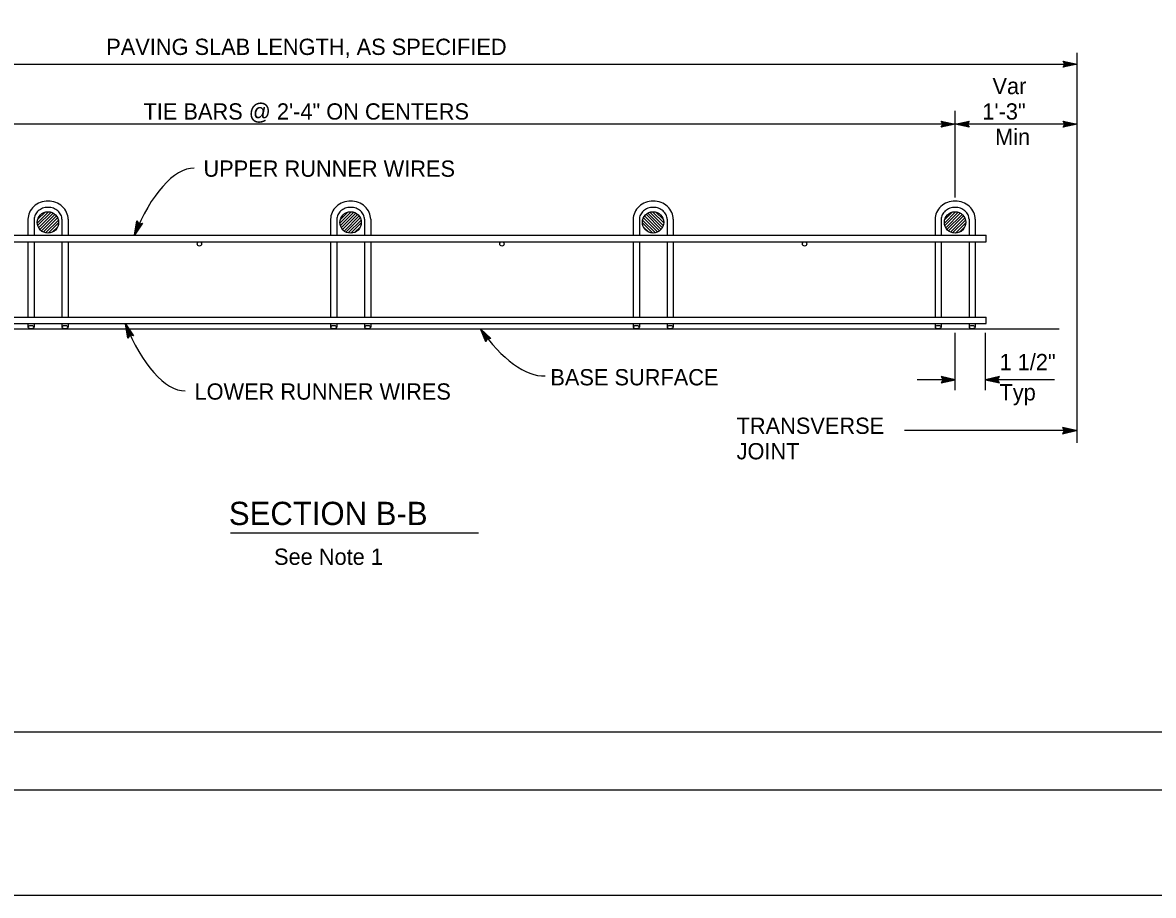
# Model space of a CAD drawing. Extents: x -894 to 866, y -476 to 714.
# Drawn here: x -614.9 to -128.6, y -476.4 to -101 of the extents above; entities that cross this region are included whole.
import ezdxf

# ---------------------------------------------------------------- set-up
doc = ezdxf.new("R2010")
doc.units = 0
for name, color, linetype in [('10 Sheet Format', 7, 'Continuous'), ('56 Stage 3 Anno', 7, 'Continuous'), ('57 Undefined', 7, 'Continuous'), ('60 Nongeo Data', 7, 'Continuous')]:
    doc.layers.add(name, color=color, linetype=linetype)

msp = doc.modelspace()

# ---------------------------------------------------------------- linework, layer by layer
at = {"layer": '10 Sheet Format'}
for p, q in [((-813.45, -406.04), (811.55, -406.04)), ((-863.45, -431.04), (836.55, -431.04))]:
    msp.add_line(p, q, dxfattribs=at)
for points in [[(-894.04, 713.55), (865.96, 713.55), (865.96, -476.45), (-894.04, -476.45)], [(-863.45, -431.04), (836.55, -431.04), (836.55, 668.96), (-863.45, 668.96)]]:
    msp.add_lwpolyline(points, close=True, dxfattribs=at)
at = {"layer": '56 Stage 3 Anno'}
for p, q in [((-161.48, -281.75), (-161.48, -113.96)), ((-786.24, -118.85), (-161.48, -118.85)), ((-166.68, -118.85), (-167.48, -117.51)), ((-167.48, -117.51), (-167.48, -117.51)), ((-167.48, -117.51), (-161.48, -118.85)), ((-161.48, -118.85), (-167.48, -120.18)), ((-167.48, -120.18), (-166.68, -118.85)), ((-167.48, -120.18), (-167.48, -120.18)), ((-167.26, -117.86), (-162.86, -118.84)), ((-162.87, -118.85), (-167.24, -119.82)), ((-164.24, -118.84), (-167.07, -119.47)), ((-167.03, -118.22), (-164.24, -118.84)), ((-166.85, -118.57), (-165.62, -118.84)), ((-165.62, -118.84), (-166.83, -119.11)), ((-161.48, -118.85), (-161.48, -118.85)), ((-213.89, -176.19), (-213.89, -138.98)), ((-213.89, -144.67), (-734.14, -144.67)), ((-219.09, -144.67), (-219.89, -143.33)), ((-219.89, -143.33), (-219.89, -143.33)), ((-219.89, -143.33), (-213.89, -144.67)), ((-213.89, -144.67), (-219.89, -146)), ((-219.89, -146), (-219.09, -144.67)), ((-219.67, -143.69), (-215.27, -144.67)), ((-215.28, -144.67), (-219.65, -145.64)), ((-216.65, -144.67), (-219.48, -145.29)), ((-219.44, -144.05), (-216.65, -144.67)), ((-219.26, -144.39), (-218.03, -144.67)), ((-218.03, -144.67), (-219.24, -144.93)), ((-213.89, -144.67), (-207.89, -143.34)), ((-161.48, -144.67), (-213.89, -144.67)), ((-207.89, -146.01), (-213.89, -144.67)), ((-213.89, -144.67), (-213.89, -144.67)), ((-213.89, -144.67), (-213.89, -144.67)), ((-208.1, -145.65), (-212.51, -144.67)), ((-212.5, -144.67), (-208.12, -143.7)), ((-211.12, -144.67), (-208.3, -144.05)), ((-208.34, -145.29), (-211.12, -144.67)), ((-209.74, -144.67), (-208.53, -144.4)), ((-208.51, -144.95), (-209.74, -144.67)), ((-207.89, -143.34), (-208.69, -144.67)), ((-208.69, -144.67), (-207.89, -146.01)), ((-207.89, -143.34), (-207.89, -143.34)), ((-166.68, -144.67), (-167.48, -143.33)), ((-167.48, -143.33), (-167.48, -143.33)), ((-167.48, -143.33), (-161.48, -144.67)), ((-161.48, -144.67), (-167.48, -146)), ((-167.48, -146), (-166.68, -144.67)), ((-167.26, -143.69), (-162.86, -144.67)), ((-162.87, -144.67), (-167.24, -145.64)), ((-164.24, -144.67), (-167.07, -145.29)), ((-167.03, -144.05), (-164.24, -144.67)), ((-166.85, -144.39), (-165.62, -144.67)), ((-165.62, -144.67), (-166.83, -144.93)), ((-161.48, -144.67), (-161.48, -144.67)), ((-219.89, -146), (-219.89, -146)), ((-207.89, -146.01), (-207.89, -146.01)), ((-167.48, -146), (-167.48, -146)), ((-566.86, -192.38), (-565.89, -186.31)), ((-563.41, -187.29), (-566.86, -192.38)), ((-566.35, -191.09), (-565.64, -186.66)), ((-563.82, -187.36), (-566.35, -191.1)), ((-565.89, -186.31), (-565.89, -186.31)), ((-565.89, -186.31), (-564.95, -187.54)), ((-565.84, -189.81), (-565.38, -186.95)), ((-564.24, -187.45), (-565.84, -189.81)), ((-565.33, -188.53), (-565.14, -187.3)), ((-564.62, -187.49), (-565.33, -188.53)), ((-564.95, -187.54), (-563.41, -187.29)), ((-563.41, -187.29), (-563.41, -187.29)), ((-566.86, -192.38), (-566.86, -192.38)), ((-569.75, -236.67), (-570.71, -230.59)), ((-570.71, -230.59), (-570.71, -230.59)), ((-570.71, -230.59), (-567.27, -235.68)), ((-569.5, -236.33), (-570.2, -231.88)), ((-570.2, -231.89), (-567.69, -235.6)), ((-569.25, -235.98), (-569.7, -233.16)), ((-569.7, -233.16), (-568.07, -235.56)), ((-415.73, -238.37), (-418.04, -232.67)), ((-418.04, -232.67), (-418.04, -232.67)), ((-418.04, -232.67), (-413.54, -236.85)), ((-568.8, -235.43), (-569.75, -236.67)), ((-569.75, -236.67), (-569.75, -236.67)), ((-568.99, -235.69), (-569.19, -234.45)), ((-569.19, -234.45), (-568.49, -235.47)), ((-567.27, -235.68), (-568.8, -235.43)), ((-567.27, -235.68), (-567.27, -235.68)), ((-415.56, -237.99), (-417.26, -233.81)), ((-417.25, -233.81), (-413.97, -236.86)), ((-415.4, -237.59), (-416.47, -234.94)), ((-416.47, -234.94), (-414.35, -236.91)), ((-415.09, -236.95), (-415.73, -238.37)), ((-415.22, -237.25), (-415.69, -236.08)), ((-415.69, -236.08), (-414.78, -236.92)), ((-413.54, -236.85), (-415.09, -236.95)), ((-413.54, -236.85), (-413.54, -236.85)), ((-213.89, -259.14), (-213.89, -234.43)), ((-200.86, -259.14), (-200.86, -234.43)), ((-415.73, -238.37), (-415.73, -238.37)), ((-213.89, -254.6), (-230.27, -254.6)), ((-213.89, -254.6), (-219.89, -253.27)), ((-219.89, -253.27), (-219.89, -253.27)), ((-219.89, -253.27), (-219.09, -254.6)), ((-219.09, -254.6), (-219.89, -255.94)), ((-219.89, -255.94), (-213.89, -254.6)), ((-219.89, -255.94), (-219.89, -255.94)), ((-219.67, -255.58), (-215.27, -254.6)), ((-215.28, -254.6), (-219.65, -253.63)), ((-216.65, -254.6), (-219.48, -253.97)), ((-219.44, -255.22), (-216.65, -254.6)), ((-219.26, -254.88), (-218.03, -254.6)), ((-218.03, -254.6), (-219.24, -254.33)), ((-213.89, -254.6), (-213.89, -254.6)), ((-194.86, -253.26), (-200.86, -254.6)), ((-171.21, -254.6), (-200.86, -254.6)), ((-200.86, -254.6), (-200.86, -254.6)), ((-200.86, -254.6), (-194.86, -255.93)), ((-195.08, -253.61), (-199.48, -254.6)), ((-199.47, -254.6), (-195.1, -255.57)), ((-195.31, -253.97), (-198.1, -254.6)), ((-198.1, -254.6), (-195.27, -255.22)), ((-195.49, -254.32), (-196.72, -254.6)), ((-196.72, -254.6), (-195.51, -254.86)), ((-195.66, -254.6), (-194.86, -253.26)), ((-194.86, -255.93), (-195.66, -254.6)), ((-194.86, -253.26), (-194.86, -253.26)), ((-194.86, -255.93), (-194.86, -255.93)), ((-161.78, -276.52), (-235.68, -276.52)), ((-161.78, -276.52), (-167.78, -275.19)), ((-167.78, -275.19), (-167.78, -275.19)), ((-167.78, -275.19), (-166.98, -276.52)), ((-166.98, -276.52), (-167.78, -277.86)), ((-167.78, -277.86), (-161.78, -276.52)), ((-167.57, -277.5), (-163.16, -276.52)), ((-163.17, -276.51), (-167.55, -275.55)), ((-164.55, -276.52), (-167.37, -275.89)), ((-167.33, -277.14), (-164.55, -276.52)), ((-167.16, -276.8), (-165.93, -276.52)), ((-165.93, -276.52), (-167.14, -276.25)), ((-161.78, -276.52), (-161.78, -276.52)), ((-167.78, -277.86), (-167.78, -277.86))]:
    msp.add_line(p, q, dxfattribs=at)
for centre, major_axis, ratio, start_param, end_param in [((-550.75, -209.83), (-11.99, -45.99), 0.436733, 3.257272, 4.439194), ((-554.6, -213.14), (-11.99, 45.99), 0.436733, 1.843991, 3.025914), ((-406.26, -201.94), (-19.88, 50.2), 0.461443, 2.03714, 2.984724)]:
    msp.add_ellipse(centre, major_axis=major_axis, ratio=ratio, start_param=start_param, end_param=end_param, dxfattribs=at)
at = {"layer": '57 Undefined'}
msp.add_line((-525.49, -320.47), (-418.82, -320.47), dxfattribs=at)
at = {"layer": '60 Nongeo Data'}
for p, q in [((-608.66, -187.2), (-603.81, -182.35)), ((-608.51, -185.74), (-605.27, -182.5)), ((-608.47, -188.31), (-602.7, -182.54)), ((-608.08, -189.22), (-601.79, -182.93)), ((-607.54, -189.98), (-601.02, -183.47)), ((-606.86, -190.62), (-600.39, -184.15)), ((-478.49, -187.22), (-473.64, -182.37)), ((-478.34, -185.76), (-475.1, -182.52)), ((-478.3, -188.33), (-472.53, -182.57)), ((-477.91, -189.24), (-471.62, -182.96)), ((-477.37, -190.01), (-470.85, -183.5)), ((-476.69, -190.64), (-470.22, -184.17)), ((-341, -190.59), (-347.47, -184.12)), ((-340.33, -189.96), (-346.84, -183.45)), ((-339.79, -189.2), (-346.07, -182.91)), ((-339.39, -188.28), (-345.16, -182.52)), ((-339.2, -187.18), (-344.05, -182.32)), ((-339.35, -185.72), (-342.59, -182.48)), ((-218.54, -187.2), (-213.69, -182.35)), ((-218.39, -185.74), (-215.15, -182.5)), ((-218.34, -188.31), (-212.58, -182.54)), ((-217.95, -189.22), (-211.66, -182.93)), ((-217.41, -189.98), (-210.9, -183.47)), ((-216.74, -190.62), (-210.27, -184.15)), ((-612.63, -185.6), (-612.63, -192.38)), ((-609.97, -185.6), (-609.97, -192.38)), ((-606.05, -191.11), (-599.9, -184.96)), ((-605.08, -191.45), (-599.56, -185.92)), ((-603.89, -191.56), (-599.45, -187.11)), ((-602.2, -191.17), (-599.84, -188.81)), ((-598.03, -185.6), (-598.03, -192.38)), ((-595.37, -185.6), (-595.37, -192.38)), ((-482.49, -185.6), (-482.49, -192.38)), ((-479.83, -185.6), (-479.83, -192.38)), ((-475.88, -191.13), (-469.73, -184.98)), ((-474.91, -191.47), (-469.39, -185.95)), ((-473.72, -191.58), (-469.28, -187.14)), ((-472.03, -191.2), (-469.67, -188.83)), ((-467.89, -185.6), (-467.89, -192.38)), ((-465.23, -185.6), (-465.23, -192.38)), ((-352.35, -185.6), (-352.35, -192.38)), ((-349.69, -185.6), (-349.69, -192.38)), ((-343.97, -191.54), (-348.41, -187.09)), ((-342.78, -191.43), (-348.3, -185.9)), ((-345.66, -191.15), (-348.03, -188.79)), ((-341.81, -191.09), (-347.96, -184.93)), ((-337.75, -185.6), (-337.75, -192.38)), ((-335.1, -185.6), (-335.1, -192.38)), ((-222.51, -185.6), (-222.51, -192.38)), ((-219.86, -185.6), (-219.86, -192.38)), ((-215.93, -191.11), (-209.77, -184.96)), ((-214.96, -191.45), (-209.44, -185.92)), ((-213.77, -191.56), (-209.32, -187.11)), ((-212.08, -191.17), (-209.71, -188.81)), ((-207.92, -185.6), (-207.92, -192.38)), ((-205.26, -185.6), (-205.26, -192.38)), ((-747.17, -192.38), (-200.56, -192.38)), ((-200.56, -195.26), (-200.56, -192.38)), ((-747.17, -195.26), (-200.56, -195.26)), ((-612.63, -195.26), (-612.63, -227.72)), ((-609.97, -195.26), (-609.97, -227.72)), ((-598.03, -195.26), (-598.03, -227.72)), ((-595.37, -195.26), (-595.37, -227.72)), ((-482.49, -195.26), (-482.49, -227.72)), ((-479.83, -195.26), (-479.83, -227.72)), ((-467.89, -195.26), (-467.89, -227.72)), ((-465.23, -195.26), (-465.23, -227.72)), ((-352.35, -195.26), (-352.35, -227.72)), ((-349.69, -195.26), (-349.69, -227.72)), ((-337.75, -195.26), (-337.75, -227.72)), ((-335.1, -195.26), (-335.1, -227.72)), ((-222.51, -195.26), (-222.51, -227.72)), ((-219.86, -195.26), (-219.86, -227.72)), ((-207.92, -195.26), (-207.92, -227.72)), ((-205.26, -195.26), (-205.26, -227.72)), ((-747.17, -227.72), (-200.56, -227.72)), ((-200.56, -230.37), (-200.56, -227.72)), ((-778.89, -232.67), (-169.11, -232.67)), ((-747.17, -230.37), (-200.56, -230.37)), ((-612.63, -230.37), (-612.63, -231.98)), ((-609.97, -230.37), (-609.97, -231.98)), ((-598.03, -230.37), (-598.03, -231.98)), ((-595.37, -230.37), (-595.37, -231.98)), ((-482.49, -230.37), (-482.49, -231.98)), ((-479.83, -230.37), (-479.83, -231.98)), ((-467.89, -230.37), (-467.89, -231.98)), ((-465.23, -230.37), (-465.23, -231.98)), ((-352.35, -230.37), (-352.35, -231.98)), ((-349.69, -230.37), (-349.69, -231.98)), ((-337.75, -230.37), (-337.75, -231.98)), ((-335.1, -230.37), (-335.1, -231.98)), ((-222.51, -230.37), (-222.51, -231.98)), ((-219.86, -230.37), (-219.86, -231.98)), ((-207.92, -230.37), (-207.92, -231.98)), ((-205.26, -230.37), (-205.26, -231.98))]:
    msp.add_line(p, q, dxfattribs=at)
for centre, radius in [((-604.05, -186.95), 4.61), ((-473.88, -186.97), 4.61), ((-343.81, -186.93), 4.61), ((-213.93, -186.95), 4.61), ((-538.93, -196.16), 0.928), ((-408.79, -196.16), 0.928), ((-278.65, -196.16), 0.928)]:
    msp.add_circle(centre, radius, dxfattribs=at)
for centre, radius, start, end in [((-604.31, -186.47), 8.63, 110.5721, 132.1798), ((-604, -187.29), 9.5, 90, 110.5721), ((-604, -187.29), 9.5, 69.4279, 90), ((-603.69, -186.47), 8.63, 47.8202, 69.4279), ((-474.17, -186.47), 8.63, 110.5721, 132.1798), ((-473.86, -187.29), 9.5, 90, 110.5721), ((-473.86, -187.29), 9.5, 69.4279, 90), ((-473.55, -186.47), 8.63, 47.8202, 69.4279), ((-344.03, -186.47), 8.63, 110.5721, 132.1798), ((-343.72, -187.29), 9.5, 90, 110.5721), ((-343.72, -187.29), 9.5, 69.4279, 90), ((-343.41, -186.47), 8.63, 47.8202, 69.4279), ((-214.2, -186.47), 8.63, 110.5721, 132.1798), ((-213.89, -187.29), 9.5, 90, 110.5721), ((-213.89, -187.29), 9.5, 69.4279, 90), ((-213.58, -186.47), 8.63, 47.8202, 69.4279), ((-605.53, -185.6), 7.1, 155.433, 180), ((-604.79, -185.94), 7.92, 132.1798, 155.433), ((-605.49, -185.6), 4.48, 154.3942, 180), ((-604.77, -185.95), 5.28, 130.8371, 154.3942), ((-604.3, -186.49), 5.99, 109.6978, 130.8371), ((-604, -187.34), 6.89, 90, 109.6978), ((-604, -187.34), 6.89, 70.3022, 90), ((-603.7, -186.49), 5.99, 49.1629, 70.3022), ((-603.23, -185.95), 5.28, 25.6058, 49.1629), ((-602.51, -185.6), 4.48, 0, 25.6058), ((-603.22, -185.94), 7.92, 24.567, 47.8202), ((-602.48, -185.6), 7.1, 0, 24.567), ((-475.39, -185.6), 7.1, 155.433, 180), ((-474.65, -185.94), 7.92, 132.1798, 155.433), ((-475.35, -185.6), 4.48, 154.3942, 180), ((-474.63, -185.95), 5.28, 130.8371, 154.3942), ((-474.17, -186.49), 5.99, 109.6978, 130.8371), ((-473.86, -187.34), 6.89, 90, 109.6978), ((-473.86, -187.34), 6.89, 70.3022, 90), ((-473.56, -186.49), 5.99, 49.1629, 70.3022), ((-473.09, -185.95), 5.28, 25.6058, 49.1629), ((-472.37, -185.6), 4.48, 0, 25.6058), ((-473.08, -185.94), 7.92, 24.567, 47.8202), ((-472.34, -185.6), 7.1, 0, 24.567), ((-345.25, -185.6), 7.1, 155.433, 180), ((-344.51, -185.94), 7.92, 132.1798, 155.433), ((-345.21, -185.6), 4.48, 154.3942, 180), ((-344.49, -185.95), 5.28, 130.8371, 154.3942), ((-344.03, -186.49), 5.99, 109.6978, 130.8371), ((-343.72, -187.34), 6.89, 90, 109.6978), ((-343.72, -187.34), 6.89, 70.3022, 90), ((-343.42, -186.49), 5.99, 49.1629, 70.3022), ((-342.95, -185.95), 5.28, 25.6058, 49.1629), ((-342.23, -185.6), 4.48, 0, 25.6058), ((-342.94, -185.94), 7.92, 24.567, 47.8202), ((-342.2, -185.6), 7.1, 0, 24.567), ((-215.41, -185.6), 7.1, 155.433, 180), ((-214.67, -185.94), 7.92, 132.1798, 155.433), ((-215.38, -185.6), 4.48, 154.3942, 180), ((-214.66, -185.95), 5.28, 130.8371, 154.3942), ((-214.19, -186.49), 5.99, 109.6978, 130.8371), ((-213.89, -187.34), 6.89, 90, 109.6978), ((-213.89, -187.34), 6.89, 70.3022, 90), ((-213.58, -186.49), 5.99, 49.1629, 70.3022), ((-213.12, -185.95), 5.28, 25.6058, 49.1629), ((-212.4, -185.6), 4.48, 0, 25.6058), ((-213.1, -185.94), 7.92, 24.567, 47.8202), ((-212.36, -185.6), 7.1, 0, 24.567), ((-612.33, -231.98), 0.301, 137.8672, 180), ((-612.33, -231.98), 0.301, 180, 222.1328), ((-611.84, -232.42), 0.957, 114.6026, 137.8672), ((-611.84, -231.54), 0.957, 222.1328, 245.3974), ((-611.52, -233.13), 1.74, 100.7394, 114.6026), ((-611.52, -230.82), 1.74, 245.3974, 259.2606), ((-611.3, -234.26), 2.89, 90, 100.7394), ((-611.3, -229.69), 2.89, 259.2606, 270), ((-611.3, -234.26), 2.89, 79.2606, 90), ((-611.3, -229.69), 2.89, 270, 280.7394), ((-611.09, -233.13), 1.74, 65.3974, 79.2606), ((-611.09, -230.82), 1.74, 280.7394, 294.6026), ((-610.76, -232.42), 0.957, 42.1328, 65.3974), ((-610.76, -231.54), 0.957, 294.6026, 317.8672), ((-610.27, -231.98), 0.301, 0, 42.1328), ((-610.27, -231.98), 0.301, 317.8672, 0), ((-597.73, -231.98), 0.301, 137.8672, 180), ((-597.73, -231.98), 0.301, 180, 222.1328), ((-597.24, -232.42), 0.957, 114.6026, 137.8672), ((-597.24, -231.54), 0.957, 222.1328, 245.3974), ((-596.92, -233.13), 1.74, 100.7394, 114.6026), ((-596.92, -230.82), 1.74, 245.3974, 259.2606), ((-596.7, -234.26), 2.89, 90, 100.7394), ((-596.7, -229.69), 2.89, 259.2606, 270), ((-596.7, -234.26), 2.89, 79.2606, 90), ((-596.7, -229.69), 2.89, 270, 280.7394), ((-596.49, -233.13), 1.74, 65.3974, 79.2606), ((-596.49, -230.82), 1.74, 280.7394, 294.6026), ((-596.16, -232.42), 0.957, 42.1328, 65.3974), ((-596.16, -231.54), 0.957, 294.6026, 317.8672), ((-595.68, -231.98), 0.301, 0, 42.1328), ((-595.68, -231.98), 0.301, 317.8672, 0), ((-482.19, -231.98), 0.301, 137.8672, 180), ((-482.19, -231.98), 0.301, 180, 222.1328), ((-481.7, -232.42), 0.957, 114.6026, 137.8672), ((-481.7, -231.54), 0.957, 222.1328, 245.3974), ((-481.38, -233.13), 1.74, 100.7394, 114.6026), ((-481.38, -230.82), 1.74, 245.3974, 259.2606), ((-481.16, -234.26), 2.89, 90, 100.7394), ((-481.16, -229.69), 2.89, 259.2606, 270), ((-481.16, -234.26), 2.89, 79.2606, 90), ((-481.16, -229.69), 2.89, 270, 280.7394), ((-480.95, -233.13), 1.74, 65.3974, 79.2606), ((-480.95, -230.82), 1.74, 280.7394, 294.6026), ((-480.62, -232.42), 0.957, 42.1328, 65.3974), ((-480.62, -231.54), 0.957, 294.6026, 317.8672), ((-480.13, -231.98), 0.301, 0, 42.1328), ((-480.13, -231.98), 0.301, 317.8672, 0), ((-467.59, -231.98), 0.301, 137.8672, 180), ((-467.59, -231.98), 0.301, 180, 222.1328), ((-467.1, -232.42), 0.957, 114.6026, 137.8672), ((-467.1, -231.54), 0.957, 222.1328, 245.3974), ((-466.78, -233.13), 1.74, 100.7394, 114.6026), ((-466.78, -230.82), 1.74, 245.3974, 259.2606), ((-466.56, -234.26), 2.89, 90, 100.7394), ((-466.56, -229.69), 2.89, 259.2606, 270), ((-466.56, -234.26), 2.89, 79.2606, 90), ((-466.56, -229.69), 2.89, 270, 280.7394), ((-466.35, -233.13), 1.74, 65.3974, 79.2606), ((-466.35, -230.82), 1.74, 280.7394, 294.6026), ((-466.02, -232.42), 0.957, 42.1328, 65.3974), ((-466.02, -231.54), 0.957, 294.6026, 317.8672), ((-465.54, -231.98), 0.301, 0, 42.1328), ((-465.54, -231.98), 0.301, 317.8672, 0), ((-352.05, -231.98), 0.301, 137.8672, 180), ((-352.05, -231.98), 0.301, 180, 222.1328), ((-351.56, -232.42), 0.957, 114.6026, 137.8672), ((-351.56, -231.54), 0.957, 222.1328, 245.3974), ((-351.24, -233.13), 1.74, 100.7394, 114.6026), ((-351.24, -230.82), 1.74, 245.3974, 259.2606), ((-351.02, -234.26), 2.89, 90, 100.7394), ((-351.02, -229.69), 2.89, 259.2606, 270), ((-351.02, -234.26), 2.89, 79.2606, 90), ((-351.02, -229.69), 2.89, 270, 280.7394), ((-350.81, -233.13), 1.74, 65.3974, 79.2606), ((-350.81, -230.82), 1.74, 280.7394, 294.6026), ((-350.48, -232.42), 0.957, 42.1328, 65.3974), ((-350.48, -231.54), 0.957, 294.6026, 317.8672), ((-349.99, -231.98), 0.301, 0, 42.1328), ((-349.99, -231.98), 0.301, 317.8672, 0), ((-337.45, -231.98), 0.301, 137.8672, 180), ((-337.45, -231.98), 0.301, 180, 222.1328), ((-336.96, -232.42), 0.957, 114.6026, 137.8672), ((-336.96, -231.54), 0.957, 222.1328, 245.3974), ((-336.64, -233.13), 1.74, 100.7394, 114.6026), ((-336.64, -230.82), 1.74, 245.3974, 259.2606), ((-336.42, -234.26), 2.89, 90, 100.7394), ((-336.42, -229.69), 2.89, 259.2606, 270), ((-336.42, -234.26), 2.89, 79.2606, 90), ((-336.42, -229.69), 2.89, 270, 280.7394), ((-336.21, -233.13), 1.74, 65.3974, 79.2606), ((-336.21, -230.82), 1.74, 280.7394, 294.6026), ((-335.88, -232.42), 0.957, 42.1328, 65.3974), ((-335.88, -231.54), 0.957, 294.6026, 317.8672), ((-335.4, -231.98), 0.301, 0, 42.1328), ((-335.4, -231.98), 0.301, 317.8672, 0), ((-222.21, -231.98), 0.301, 137.8672, 180), ((-222.21, -231.98), 0.301, 180, 222.1328), ((-221.73, -232.42), 0.957, 114.6026, 137.8672), ((-221.73, -231.54), 0.957, 222.1328, 245.3974), ((-221.4, -233.13), 1.74, 100.7394, 114.6026), ((-221.4, -230.82), 1.74, 245.3974, 259.2606), ((-221.19, -234.26), 2.89, 90, 100.7394), ((-221.19, -229.69), 2.89, 259.2606, 270), ((-221.19, -234.26), 2.89, 79.2606, 90), ((-221.19, -229.69), 2.89, 270, 280.7394), ((-220.97, -233.13), 1.74, 65.3974, 79.2606), ((-220.97, -230.82), 1.74, 280.7394, 294.6026), ((-220.65, -232.42), 0.957, 42.1328, 65.3974), ((-220.65, -231.54), 0.957, 294.6026, 317.8672), ((-220.16, -231.98), 0.301, 0, 42.1328), ((-220.16, -231.98), 0.301, 317.8672, 0), ((-207.62, -231.98), 0.301, 137.8672, 180), ((-207.62, -231.98), 0.301, 180, 222.1328), ((-207.13, -232.42), 0.957, 114.6026, 137.8672), ((-207.13, -231.54), 0.957, 222.1328, 245.3974), ((-206.8, -233.13), 1.74, 100.7394, 114.6026), ((-206.8, -230.82), 1.74, 245.3974, 259.2606), ((-206.59, -234.26), 2.89, 90, 100.7394), ((-206.59, -229.69), 2.89, 259.2606, 270), ((-206.59, -234.26), 2.89, 79.2606, 90), ((-206.59, -229.69), 2.89, 270, 280.7394), ((-206.37, -233.13), 1.74, 65.3974, 79.2606), ((-206.37, -230.82), 1.74, 280.7394, 294.6026), ((-206.05, -232.42), 0.957, 42.1328, 65.3974), ((-206.05, -231.54), 0.957, 294.6026, 317.8672), ((-205.56, -231.98), 0.301, 0, 42.1328), ((-205.56, -231.98), 0.301, 317.8672, 0)]:
    msp.add_arc(centre, radius, start, end, dxfattribs=at)

# ---------------------------------------------------------------- texts
at = {"layer": '57 Undefined'}
for s, height, p in [('PAVING SLAB LENGTH, AS SPECIFIED', 7, (-578.97, -114.9)), ('Var', 7, (-197.83, -131.76)), ('TIE BARS @ 2\'-4" ON CENTERS', 7, (-562.94, -142.7)), ('1\'-3"', 7, (-202.21, -142.7)), ('Min', 7, (-196.71, -153.64)), ('UPPER RUNNER WIRES', 7, (-537.16, -167.29)), ('1 1/2"', 7, (-194.81, -250.51)), ('BASE SURFACE', 7, (-387.97, -257.04)), ('LOWER RUNNER WIRES', 7, (-541.01, -263.18)), ('Typ', 7, (-194.81, -263.51)), ('TRANSVERSE', 7, (-307.88, -277.92)), ('JOINT', 7, (-307.88, -288.86)), ('SECTION B-B', 10, (-526.23, -317.12)), ('See Note 1', 7, (-506.81, -334.25))]:
    msp.add_text(s, height=height, dxfattribs=at).set_placement(p)

doc.saveas('drawing.dxf')
